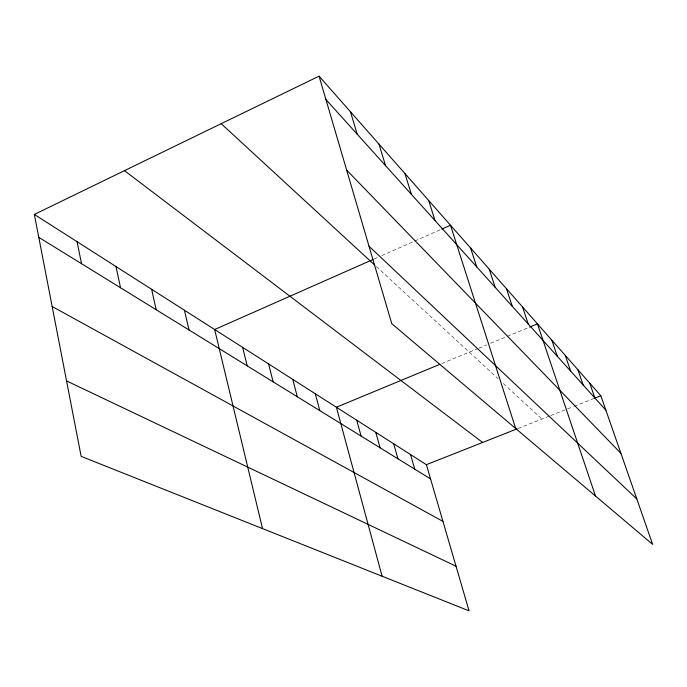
<?xml version="1.0" encoding="UTF-8"?>
<svg xmlns="http://www.w3.org/2000/svg" width="687" height="687" viewBox="0 0 687 687"><rect width="100%" height="100%" fill="white"/><g stroke="black" fill="none" stroke-linecap="round" stroke-linejoin="round"><path stroke-width="0.52" stroke-dasharray="3.44 2.58" d="M373.968 259.076L377.859 257.359M381.749 255.633L413.814 241.455M414.785 241.025L441.81 229.08M441.741 363.552L477.972 348.532M478.942 348.129L486.679 344.917M490.552 343.311L528.629 327.519M518.058 428.465L549.72 415.953M550.699 415.566L573.181 406.678M574.169 406.292L593.929 398.486M376.39 266.616L498.049 378.649M503.408 383.578L541.914 419.036"/><path stroke-width="1.03" d="M34.35 214.43L426.404 464.687L469.049 610.846L81.152 456.374L34.35 214.43L319.06 76.154L600.842 395.746L652.65 544.379L391.77 323.68L319.06 76.154M372.998 259.506L214.653 329.52L262.528 528.604M441.81 229.08L450.5 225.233L515.679 428.508M439.774 364.368L336.398 407.236L382.101 576.221M529.608 327.115L537.457 323.86L595.509 496.04M426.404 464.687L517.062 428.86M594.916 398.091L600.842 395.746M66.553 380.916L456.031 566.225M52.16 306.514L442.952 521.39M38.781 237.341L430.56 478.925M124.467 170.659L482.618 442.471M221.188 123.686L374.81 265.156M369.022 246.229L636.815 498.96M346.652 170.093L620.919 453.351M325.921 99.495L605.882 410.208M589.721 383.131L594.865 397.979M577.887 369.718L583.143 384.969M565.289 355.428L570.657 371.117M551.841 340.177L557.329 356.321M522.506 306.9L528.234 324.032M506.465 288.703L512.313 306.368M489.213 269.141L495.19 287.364M470.612 248.05L476.726 266.865M428.679 200.484L435.043 220.613M404.918 173.536L411.419 194.387M378.958 144.09L385.579 165.713M350.464 111.775L357.214 134.231M410.525 454.554L414.742 469.169M393.685 443.802L397.953 458.813M375.789 432.381L380.109 447.812M356.733 420.212L361.104 436.09M315.316 393.78L319.79 410.62M292.774 379.387L297.282 396.743M268.608 363.964L273.151 381.86M242.64 347.382L247.208 365.862M184.408 310.215L189.011 329.975M151.621 289.287L156.215 309.751M115.966 266.522L120.534 287.75M77.03 241.669L81.547 263.714"/></g></svg>
